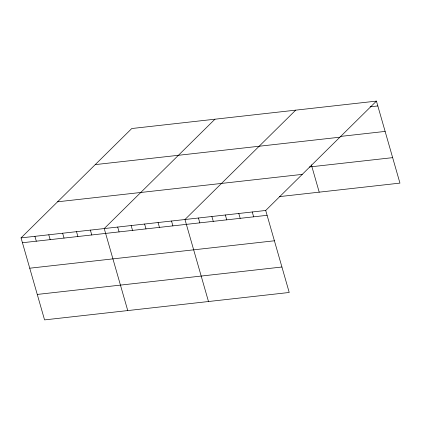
<?xml version="1.0" encoding="UTF-8"?>
<svg xmlns="http://www.w3.org/2000/svg" width="421" height="421" viewBox="0 0 421 421"><rect width="100%" height="100%" fill="white"/><g stroke="black" fill="none" stroke-linecap="round" stroke-linejoin="round"><path stroke-width="0.63" d="M376.437 101.103L265.709 210.468L289.227 292.474L44.563 319.897L21.05 237.886L131.773 128.526L376.437 101.103L399.95 183.114L279.486 196.612M214.957 119.201L104.234 228.566L127.747 310.572M295.695 110.155L184.972 219.515L208.49 301.525M370.138 106.818L377.826 105.955M340.273 136.446L385.126 131.415M95.235 164.616L339.894 137.193M309.351 166.984L392.651 157.649M57.588 201.801L302.246 174.378M21.05 237.886L265.709 210.468M22.439 242.738L267.098 215.315M29.744 268.203L274.403 240.78M37.264 294.432L281.923 267.014M311.372 164.827L319.213 192.16M252.253 211.974L253.642 216.826M238.796 213.484L240.186 218.331M225.34 214.989L226.73 219.841M211.884 216.499L213.273 221.351M198.428 218.01L199.817 222.856M171.515 221.025L172.905 225.872M158.059 222.53L159.448 227.382M144.603 224.04L145.992 228.892M131.147 225.551L132.536 230.398M117.691 227.056L119.08 231.908M90.368 230.119L91.762 234.971M76.506 231.671L77.896 236.523M62.64 233.229L64.034 238.075M48.778 234.781L50.167 239.633M34.911 236.334L36.306 241.186"/></g></svg>
